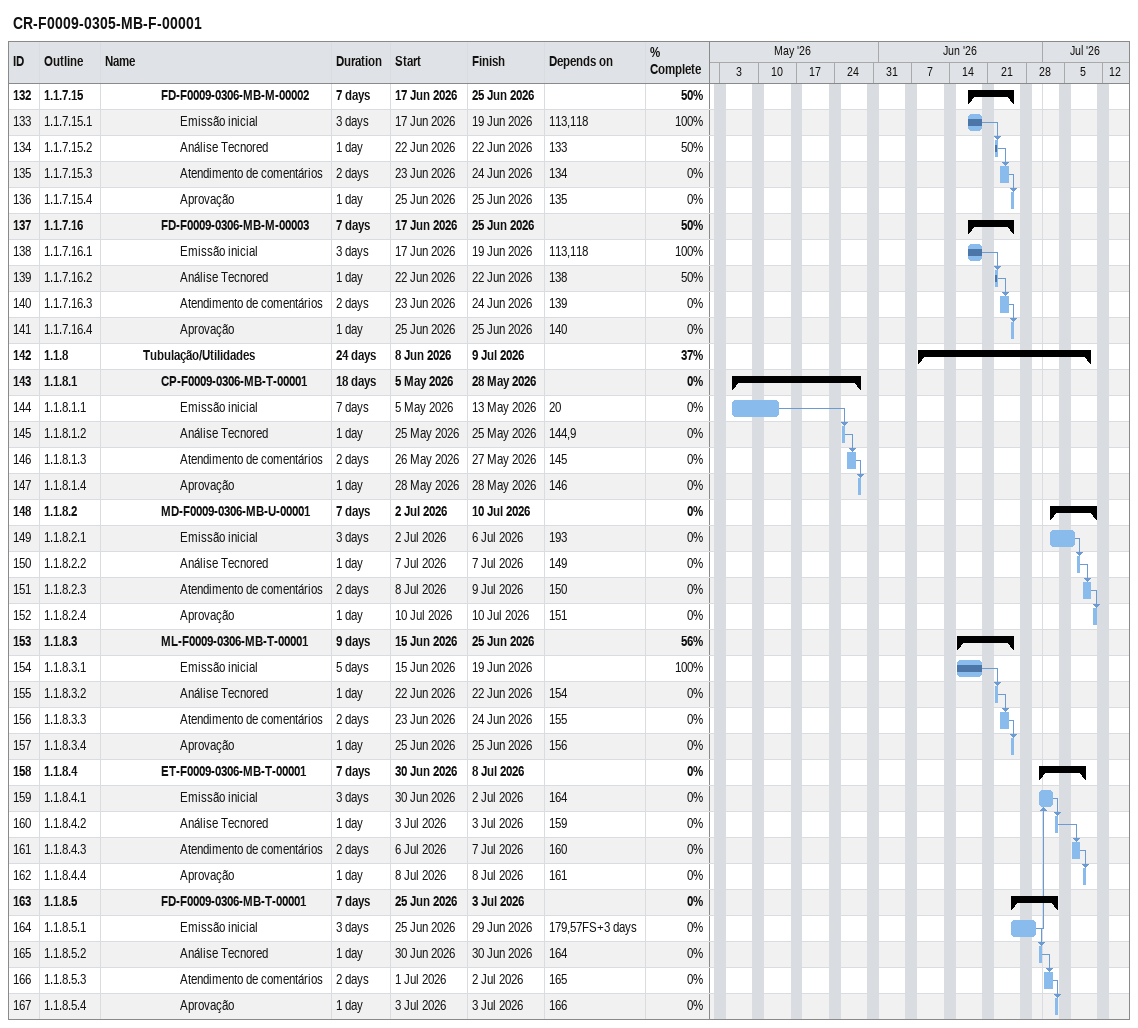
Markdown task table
CR-F0009-0305-MB-F-00001

| ID | WBS | Task | Duration | Start | Finish | Predecessors | % complete |
|---|---|---|---|---|---|---|---|
| 132 | 1.1.7.15 | **FD-F0009-0306-MB-M-00002** | 7d | 2026-06-17 | 2026-06-25 |  | 50 |
| 133 | 1.1.7.15.1 | Emissão inicial | 3d | 2026-06-17 | 2026-06-19 | 113, 118 | 100 |
| 134 | 1.1.7.15.2 | Análise Tecnored | 1d | 2026-06-22 | 2026-06-22 | 133 | 50 |
| 135 | 1.1.7.15.3 | Atendimento de comentários | 2d | 2026-06-23 | 2026-06-24 | 134 | 0 |
| 136 | 1.1.7.15.4 | Aprovação | 1d | 2026-06-25 | 2026-06-25 | 135 | 0 |
| 137 | 1.1.7.16 | **FD-F0009-0306-MB-M-00003** | 7d | 2026-06-17 | 2026-06-25 |  | 50 |
| 138 | 1.1.7.16.1 | Emissão inicial | 3d | 2026-06-17 | 2026-06-19 | 113, 118 | 100 |
| 139 | 1.1.7.16.2 | Análise Tecnored | 1d | 2026-06-22 | 2026-06-22 | 138 | 50 |
| 140 | 1.1.7.16.3 | Atendimento de comentários | 2d | 2026-06-23 | 2026-06-24 | 139 | 0 |
| 141 | 1.1.7.16.4 | Aprovação | 1d | 2026-06-25 | 2026-06-25 | 140 | 0 |
| 142 | 1.1.8 | **Tubulação/Utilidades** | 24d | 2026-06-08 | 2026-07-09 |  | 37 |
| 143 | 1.1.8.1 | **CP-F0009-0306-MB-T-00001** | 18d | 2026-05-05 | 2026-05-28 |  | 0 |
| 144 | 1.1.8.1.1 | Emissão inicial | 7d | 2026-05-05 | 2026-05-13 | 20 | 0 |
| 145 | 1.1.8.1.2 | Análise Tecnored | 1d | 2026-05-25 | 2026-05-25 | 144, 9 | 0 |
| 146 | 1.1.8.1.3 | Atendimento de comentários | 2d | 2026-05-26 | 2026-05-27 | 145 | 0 |
| 147 | 1.1.8.1.4 | Aprovação | 1d | 2026-05-28 | 2026-05-28 | 146 | 0 |
| 148 | 1.1.8.2 | **MD-F0009-0306-MB-U-00001** | 7d | 2026-07-02 | 2026-07-10 |  | 0 |
| 149 | 1.1.8.2.1 | Emissão inicial | 3d | 2026-07-02 | 2026-07-06 | 193 | 0 |
| 150 | 1.1.8.2.2 | Análise Tecnored | 1d | 2026-07-07 | 2026-07-07 | 149 | 0 |
| 151 | 1.1.8.2.3 | Atendimento de comentários | 2d | 2026-07-08 | 2026-07-09 | 150 | 0 |
| 152 | 1.1.8.2.4 | Aprovação | 1d | 2026-07-10 | 2026-07-10 | 151 | 0 |
| 153 | 1.1.8.3 | **ML-F0009-0306-MB-T-00001** | 9d | 2026-06-15 | 2026-06-25 |  | 56 |
| 154 | 1.1.8.3.1 | Emissão inicial | 5d | 2026-06-15 | 2026-06-19 |  | 100 |
| 155 | 1.1.8.3.2 | Análise Tecnored | 1d | 2026-06-22 | 2026-06-22 | 154 | 0 |
| 156 | 1.1.8.3.3 | Atendimento de comentários | 2d | 2026-06-23 | 2026-06-24 | 155 | 0 |
| 157 | 1.1.8.3.4 | Aprovação | 1d | 2026-06-25 | 2026-06-25 | 156 | 0 |
| 158 | 1.1.8.4 | **ET-F0009-0306-MB-T-00001** | 7d | 2026-06-30 | 2026-07-08 |  | 0 |
| 159 | 1.1.8.4.1 | Emissão inicial | 3d | 2026-06-30 | 2026-07-02 | 164 | 0 |
| 160 | 1.1.8.4.2 | Análise Tecnored | 1d | 2026-07-03 | 2026-07-03 | 159 | 0 |
| 161 | 1.1.8.4.3 | Atendimento de comentários | 2d | 2026-07-06 | 2026-07-07 | 160 | 0 |
| 162 | 1.1.8.4.4 | Aprovação | 1d | 2026-07-08 | 2026-07-08 | 161 | 0 |
| 163 | 1.1.8.5 | **FD-F0009-0306-MB-T-00001** | 7d | 2026-06-25 | 2026-07-03 |  | 0 |
| 164 | 1.1.8.5.1 | Emissão inicial | 3d | 2026-06-25 | 2026-06-29 | 179, 57FS+3d | 0 |
| 165 | 1.1.8.5.2 | Análise Tecnored | 1d | 2026-06-30 | 2026-06-30 | 164 | 0 |
| 166 | 1.1.8.5.3 | Atendimento de comentários | 2d | 2026-07-01 | 2026-07-02 | 165 | 0 |
| 167 | 1.1.8.5.4 | Aprovação | 1d | 2026-07-03 | 2026-07-03 | 166 | 0 |
